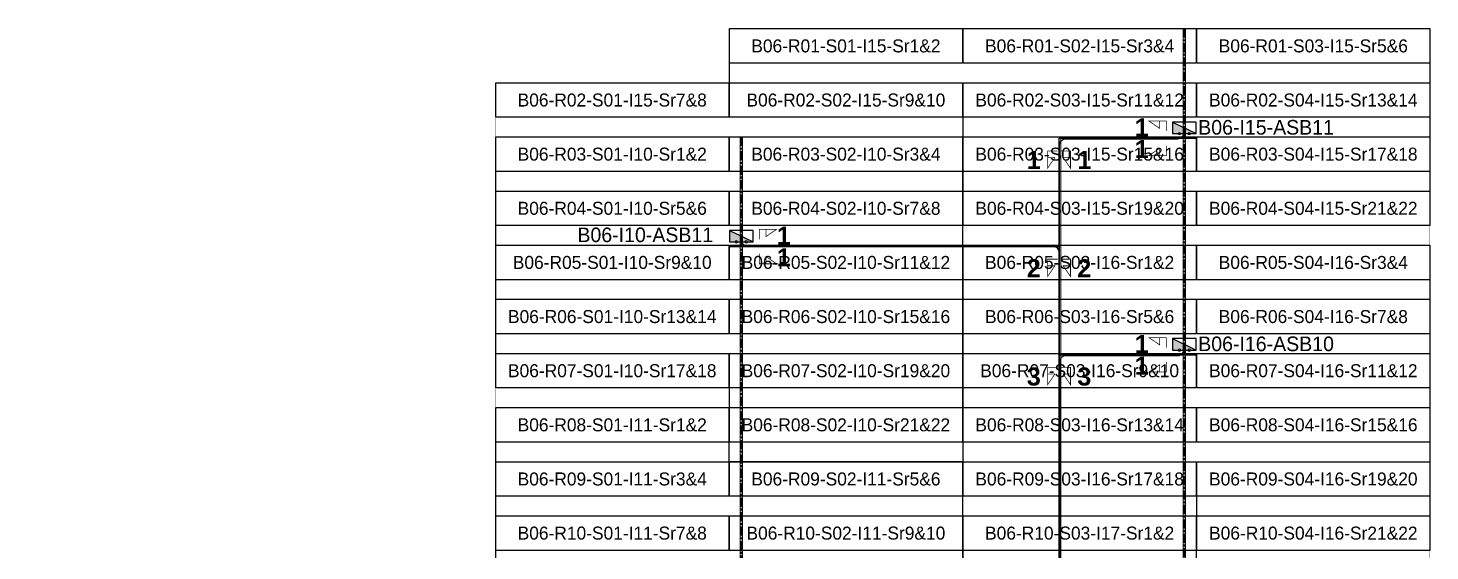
# Model space of a CAD drawing. Header units: metres. Extents: x 530797 to 531186, y 2675944 to 2676144.
# Drawn here: x 530991.4 to 531185.8, y 2676071.7 to 2676144.2 of the extents above; entities that cross this region are included whole.
import ezdxf
from ezdxf.enums import TextEntityAlignment as Align

# ---------------------------------------------------------------- set-up
doc = ezdxf.new("R2010")
doc.units = ezdxf.units.M
doc.linetypes.add('CENTER', pattern=[2, 1.25, -0.25, 0.25, -0.25])
doc.layers.add('Boundary-12.5 MW Block', color=6, linetype='Continuous', lineweight=9)
doc.layers.add('PILE', color=1, linetype='Continuous', lineweight=15)
for name, color, linetype in [('DC Trench BL-06', 40, 'Continuous'), ('E-Inverter Grouping', 2, 'Continuous'), ('Inverter Block-06', 7, 'Continuous'), ('LT Cable(AG) INV to LT Panel BL-06', 2, 'Continuous'), ('Messenger Wire Block-06 (Master Path)', 30, 'Continuous'), ('Messenger Wire Block-06 (MW Path)', 191, 'Continuous'), ('MMS Table Block-06', 8, 'Continuous'), ('Plan Line - DC BL-06', 40, 'Continuous'), ('Section Marking BL-06', 2, 'Continuous')]:
    doc.layers.add(name, color=color, linetype=linetype)
doc.styles.add('BoldTextStyle', font='arialbd.ttf')
doc.styles.get("Standard").update_dxf_attribs({"font": 'Adani Regular.ttf'})

# ---------------------------------------------------------------- blocks, each defined once
blk = doc.blocks.new('MMS Table (32.292 x 4.788)')
at = {"color": 0}
blk.add_lwpolyline([(0, -0.002), (0, 4.786), (32.292, 4.786), (32.292, -0.002)], close=True, dxfattribs=at)
at = {"color": 7}
blk.add_attdef('ID1', text='', height=1.8, dxfattribs=at).set_placement((16.146, 2.392), align=Align.MIDDLE_CENTER)
blk = doc.blocks.new('Inverter Block')
h = blk.add_hatch(color=0)
h.dxf.hatch_style = 1
h.paths.add_polyline_path([(-1.46, 2.27), (-1.46, 0.85), (1.46, 0.85)])
at = {"color": 0}
blk.add_lwpolyline([(1.46, 2.27), (-1.46, 2.27), (-1.46, 0.85), (1.46, 0.85)], close=True, dxfattribs=at)
blk.add_lwpolyline([(-1.46, 2.27), (1.46, 0.85)], dxfattribs=at)
at = {"layer": 'PILE'}
for centre in [(-0.61, 0.85), (0.61, 0.85)]:
    blk.add_circle(centre, 0.156, dxfattribs=at)
at = {"color": 7}
blk.add_attdef('ID', (-1.46, 3.01), '', height=1.8, dxfattribs=at)

msp = doc.modelspace()

# ---------------------------------------------------------------- linework, layer by layer
at = {"layer": 'Boundary-12.5 MW Block', "const_width": 0.05}
msp.add_lwpolyline([(530797.14, 2676016.58), (531056.27, 2676016.58), (531056.27, 2676136.58), (531088.66, 2676136.58), (531088.66, 2676144.08), (531185.74, 2676144.08), (531185.74, 2675944.29), (530797.14, 2675944.29)], close=True, dxfattribs=at)
at = {"layer": 'DC Trench BL-06', "color": 40, "const_width": 0.15}
for points in [[(531151.86, 2676144.08), (531151.56, 2676144.08), (531151.56, 2676034.29), (531151.86, 2676034.29)], [(531090.45, 2676129.08), (531090.15, 2676129.08), (531090.15, 2675996.79), (531090.45, 2675996.79)]]:
    msp.add_lwpolyline(points, close=True, dxfattribs=at)
at = {"layer": 'E-Inverter Grouping'}
for points in [[(531185.74, 2676116.79), (531121.06, 2676116.79), (531121.06, 2676131.79), (531056.27, 2676131.79), (531056.27, 2676136.58), (531088.66, 2676136.58), (531088.66, 2676144.08), (531185.74, 2676144.08)], [(531120.96, 2676086.79), (531088.66, 2676086.79), (531088.66, 2676094.29), (531056.27, 2676094.29), (531056.27, 2676129.08), (531120.96, 2676129.08)], [(531185.74, 2676071.79), (531153.45, 2676071.79), (531153.45, 2676079.29), (531121.06, 2676079.29), (531121.06, 2676114.08), (531185.74, 2676114.08)], [(531088.56, 2676084.08), (531120.96, 2676084.08), (531120.96, 2676049.29), (531056.27, 2676049.29), (531056.27, 2676091.58), (531088.56, 2676091.58)], [(531153.35, 2676069.08), (531185.74, 2676069.08), (531185.74, 2676034.29), (531121.06, 2676034.29), (531121.06, 2676076.58), (531153.35, 2676076.58)]]:
    msp.add_lwpolyline(points, close=True, dxfattribs=at)
at = {"layer": 'LT Cable(AG) INV to LT Panel BL-06', "color": 5}
for points in [[(531147.18, 2676016.31), (531143.11, 2676016.31, -0.103275), (531142.75, 2676016.38), (531141.41, 2676016.97, 0.103275), (531141.05, 2676017.04), (531135.26, 2676017.04, -0.414214), (531134.36, 2676017.94), (531134.36, 2676029.28, -0.021393), (531134.37, 2676029.36), (531134.41, 2676029.86, 0.021393), (531134.41, 2676029.94), (531134.41, 2676127.92, -0.414214), (531135.31, 2676128.82), (531150.81, 2676128.82, 0.414214), (531151.71, 2676129.72), (531151.71, 2676130.23)], [(531147.18, 2676016.28), (531143.11, 2676016.28, -0.103275), (531142.75, 2676016.36), (531141.41, 2676016.94, 0.103275), (531141.05, 2676017.02), (531135.24, 2676017.02, -0.414214), (531134.34, 2676017.92), (531134.34, 2676029.28, -0.021393), (531134.34, 2676029.36), (531134.39, 2676029.86, 0.021393), (531134.39, 2676029.94), (531134.39, 2676113.02, 0.414214), (531133.49, 2676113.92), (531091.2, 2676113.92, -0.414214), (531090.3, 2676114.82), (531090.3, 2676115.23)], [(531149.14, 2676016.33), (531143.12, 2676016.33, -0.103275), (531142.76, 2676016.41), (531141.42, 2676016.99, 0.103275), (531141.06, 2676017.07), (531135.29, 2676017.07, -0.414214), (531134.39, 2676017.97), (531134.39, 2676029.28, -0.021393), (531134.39, 2676029.35), (531134.44, 2676029.86, 0.021393), (531134.44, 2676029.94), (531134.44, 2676097.89, -0.414214), (531135.34, 2676098.79), (531150.81, 2676098.79, 0.414214), (531151.71, 2676099.69), (531151.71, 2676100.23)]]:
    msp.add_lwpolyline(points, format="xyb", dxfattribs=at)
at = {"layer": 'Messenger Wire Block-06 (Master Path)'}
for points in [[(531134.35, 2676029.9), (531134.35, 2676128.88)], [(531134.35, 2676128.88), (531153.35, 2676128.88)], [(531088.66, 2676113.88), (531134.35, 2676113.88)], [(531134.35, 2676098.88), (531153.35, 2676098.88)]]:
    msp.add_lwpolyline(points, dxfattribs=at)
at = {"layer": 'Messenger Wire Block-06 (MW Path)', "const_width": 0.1}
for points in [[(531134.35, 2676128.88), (531153.35, 2676128.88)], [(531134.6, 2676029.9), (531134.6, 2676128.88)], [(531088.66, 2676113.88), (531134.35, 2676113.88)], [(531134.35, 2676098.88), (531153.35, 2676098.88)]]:
    msp.add_lwpolyline(points, dxfattribs=at)
at = {"layer": 'Plan Line - DC BL-06', "color": 6, "linetype": 'CENTER'}
for points in [[(531151.71, 2676144.08), (531151.71, 2676034.29)], [(531090.3, 2676129.08), (531090.3, 2675996.79)]]:
    msp.add_lwpolyline(points, dxfattribs=at)
at = {"layer": 'Section Marking BL-06', "color": 94, "lineweight": 35, "true_color": 0x00a500, "const_width": 0.1}
for points in [[(531149.21, 2676129.88), (531149.21, 2676131.27), (531146.81, 2676131.27), (531148.29, 2676130.26), (531148.29, 2676131.27)], [(531149.21, 2676127.88), (531149.21, 2676126.49), (531146.81, 2676126.49), (531148.29, 2676127.5), (531148.29, 2676126.49)], [(531134.15, 2676127.13), (531132.76, 2676127.13), (531132.76, 2676124.73), (531133.77, 2676126.21), (531132.76, 2676126.21)], [(531134.55, 2676127.13), (531135.94, 2676127.13), (531135.94, 2676124.73), (531134.93, 2676126.21), (531135.94, 2676126.21)], [(531092.8, 2676114.88), (531092.8, 2676116.27), (531095.2, 2676116.27), (531093.72, 2676115.26), (531093.72, 2676116.27)], [(531092.8, 2676112.88), (531092.8, 2676111.49), (531095.2, 2676111.49), (531093.72, 2676112.5), (531093.72, 2676111.49)], [(531134.15, 2676112.13), (531132.76, 2676112.13), (531132.76, 2676109.73), (531133.77, 2676111.21), (531132.76, 2676111.21)], [(531134.55, 2676112.13), (531135.94, 2676112.13), (531135.94, 2676109.73), (531134.93, 2676111.21), (531135.94, 2676111.21)], [(531149.21, 2676099.88), (531149.21, 2676101.27), (531146.81, 2676101.27), (531148.29, 2676100.26), (531148.29, 2676101.27)], [(531134.15, 2676097.13), (531132.76, 2676097.13), (531132.76, 2676094.73), (531133.77, 2676096.21), (531132.76, 2676096.21)], [(531134.55, 2676097.13), (531135.94, 2676097.13), (531135.94, 2676094.73), (531134.93, 2676096.21), (531135.94, 2676096.21)], [(531149.21, 2676097.88), (531149.21, 2676096.49), (531146.81, 2676096.49), (531148.29, 2676097.5), (531148.29, 2676096.49)]]:
    msp.add_lwpolyline(points, dxfattribs=at)

# ---------------------------------------------------------------- block references
at = {"layer": 'Inverter Block-06'}
ref = msp.add_blockref('Inverter Block', (531151.71, 2676128.57), dxfattribs=dict(at, xscale=1.124999999976148, yscale=1.124999999976148, zscale=1.124999999976148))
ref.add_attrib('ID', 'B06-I15-ASB11', (531153.64, 2676129.39), dxfattribs={"layer": '0', "color": 7, "height": 2.025})
ref = msp.add_blockref('Inverter Block', (531090.3, 2676113.57), dxfattribs=dict(at, xscale=1.124999999976148, yscale=1.124999999976148, zscale=1.124999999976148))
ref.add_attrib('ID', 'B06-I10-ASB11', (531067.59, 2676114.49), dxfattribs={"layer": '0', "color": 7, "height": 2.025})
ref = msp.add_blockref('Inverter Block', (531151.71, 2676098.57), dxfattribs=dict(at, xscale=1.124999999976148, yscale=1.124999999976148, zscale=1.124999999976148))
ref.add_attrib('ID', 'B06-I16-ASB10', (531153.64, 2676099.39), dxfattribs={"layer": '0', "color": 7, "height": 2.025})
at = {"layer": 'MMS Table Block-06'}
for p, values in [((531088.66, 2676139.29), {'ID1': 'B06-R01-S01-I15-Sr1&2'}), ((531121.06, 2676139.29), {'ID1': 'B06-R01-S02-I15-Sr3&4'}), ((531153.45, 2676139.29), {'ID1': 'B06-R01-S03-I15-Sr5&6'}), ((531056.27, 2676131.79), {'ID1': 'B06-R02-S01-I15-Sr7&8'}), ((531088.66, 2676131.79), {'ID1': 'B06-R02-S02-I15-Sr9&10'}), ((531121.06, 2676131.79), {'ID1': 'B06-R02-S03-I15-Sr11&12'}), ((531153.45, 2676131.79), {'ID1': 'B06-R02-S04-I15-Sr13&14'}), ((531056.27, 2676124.29), {'ID1': 'B06-R03-S01-I10-Sr1&2'}), ((531088.66, 2676124.29), {'ID1': 'B06-R03-S02-I10-Sr3&4'}), ((531121.06, 2676124.29), {'ID1': 'B06-R03-S03-I15-Sr15&16'}), ((531153.45, 2676124.29), {'ID1': 'B06-R03-S04-I15-Sr17&18'}), ((531056.27, 2676116.79), {'ID1': 'B06-R04-S01-I10-Sr5&6'}), ((531088.66, 2676116.79), {'ID1': 'B06-R04-S02-I10-Sr7&8'}), ((531121.06, 2676116.79), {'ID1': 'B06-R04-S03-I15-Sr19&20'}), ((531153.45, 2676116.79), {'ID1': 'B06-R04-S04-I15-Sr21&22'}), ((531056.27, 2676109.29), {'ID1': 'B06-R05-S01-I10-Sr9&10'}), ((531088.66, 2676109.29), {'ID1': 'B06-R05-S02-I10-Sr11&12'}), ((531121.06, 2676109.29), {'ID1': 'B06-R05-S03-I16-Sr1&2'}), ((531153.45, 2676109.29), {'ID1': 'B06-R05-S04-I16-Sr3&4'}), ((531056.27, 2676101.79), {'ID1': 'B06-R06-S01-I10-Sr13&14'}), ((531088.66, 2676101.79), {'ID1': 'B06-R06-S02-I10-Sr15&16'}), ((531121.06, 2676101.79), {'ID1': 'B06-R06-S03-I16-Sr5&6'}), ((531153.45, 2676101.79), {'ID1': 'B06-R06-S04-I16-Sr7&8'}), ((531056.27, 2676094.29), {'ID1': 'B06-R07-S01-I10-Sr17&18'}), ((531088.66, 2676094.29), {'ID1': 'B06-R07-S02-I10-Sr19&20'}), ((531121.06, 2676094.29), {'ID1': 'B06-R07-S03-I16-Sr9&10'}), ((531153.45, 2676094.29), {'ID1': 'B06-R07-S04-I16-Sr11&12'}), ((531056.27, 2676086.79), {'ID1': 'B06-R08-S01-I11-Sr1&2'}), ((531088.66, 2676086.79), {'ID1': 'B06-R08-S02-I10-Sr21&22'}), ((531121.06, 2676086.79), {'ID1': 'B06-R08-S03-I16-Sr13&14'}), ((531153.45, 2676086.79), {'ID1': 'B06-R08-S04-I16-Sr15&16'}), ((531056.27, 2676079.29), {'ID1': 'B06-R09-S01-I11-Sr3&4'}), ((531088.66, 2676079.29), {'ID1': 'B06-R09-S02-I11-Sr5&6'}), ((531121.06, 2676079.29), {'ID1': 'B06-R09-S03-I16-Sr17&18'}), ((531153.45, 2676079.29), {'ID1': 'B06-R09-S04-I16-Sr19&20'}), ((531056.27, 2676071.79), {'ID1': 'B06-R10-S01-I11-Sr7&8'}), ((531088.66, 2676071.79), {'ID1': 'B06-R10-S02-I11-Sr9&10'}), ((531121.06, 2676071.79), {'ID1': 'B06-R10-S03-I17-Sr1&2'}), ((531153.45, 2676071.79), {'ID1': 'B06-R10-S04-I16-Sr21&22'})]:
    msp.add_blockref('MMS Table (32.292 x 4.788)', p, dxfattribs=at).add_auto_attribs(values)

# ---------------------------------------------------------------- texts
at = {"layer": 'Section Marking BL-06', "color": 94, "true_color": 0x00a500, "style": 'BoldTextStyle'}
for s, p in [('1', (531145.81, 2676130.38)), ('1', (531145.81, 2676127.38)), ('1', (531130.85, 2676125.88)), ('1', (531137.85, 2676125.88)), ('1', (531096.2, 2676115.38)), ('1', (531096.2, 2676112.38)), ('2', (531130.85, 2676110.88)), ('2', (531137.85, 2676110.88)), ('1', (531145.81, 2676100.38)), ('1', (531145.81, 2676097.38)), ('3', (531130.85, 2676095.88)), ('3', (531137.85, 2676095.88))]:
    msp.add_text(s, height=2.5, dxfattribs=at).set_placement(p, align=Align.MIDDLE_CENTER)

doc.saveas('drawing.dxf')
